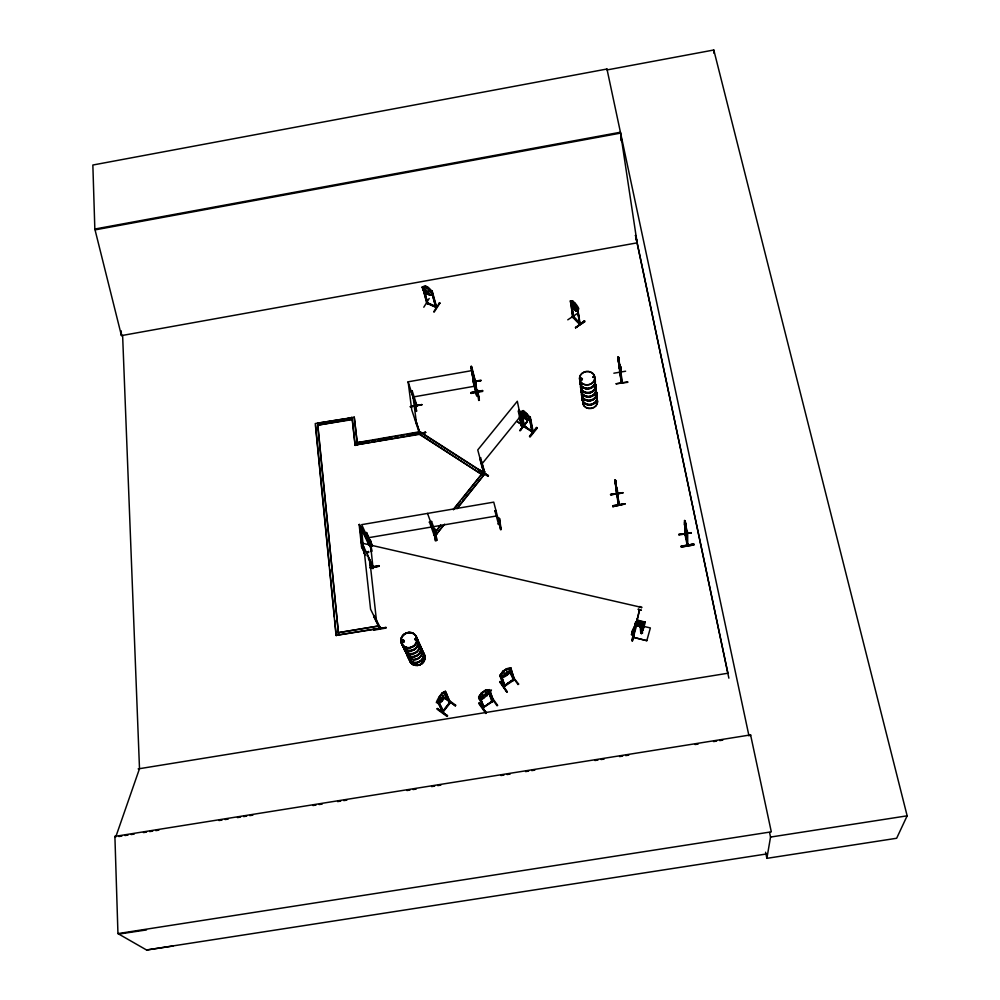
<?xml version="1.0" encoding="UTF-8"?>
<svg xmlns="http://www.w3.org/2000/svg" width="1000" height="1000" viewBox="0 0 1000 1000"><rect width="100%" height="100%" fill="white"/><g stroke="black" fill="none" stroke-linecap="round" stroke-linejoin="round"><path stroke-width="1.5" d="M476.35 391.138L476.488 391.838L472.612 375.725L476.987 391.812M475.525 382.025L474.925 381.188M476.325 390.988L476.962 390.875M713.75 53.113L713.787 50L607.025 69.938L606.962 69.013L92.85 165.025L94.838 229.037L121.425 335.525L122.613 335.312L139.5 768.675L115.738 837.013L114.9 836.4L117.95 933.6L146.575 950L172.95 946.05M364.212 552.8L364.062 552.837M415.913 638.825L415.688 639.562L415.288 638.85M415.875 639.487L416.037 639.125M416.362 639.3L415.45 638.725M403.525 640.5L403.35 642.038L402.287 641.45M403.9 641.125L403.512 641.888M685.462 533.713L684.825 533.7L687.262 545.388L687.288 530.85L686.988 544.375L687.613 543.787M687.712 545.075L685.375 534.087L685.075 535.25M685.612 534.587L685.537 532.125M685.625 535.075L684.725 520.7M379.963 627.863L379.288 627.85M379.812 626.763L380.075 628.425L370.575 609.225L363.762 546.862M373.2 568.062L372.638 566.888M618.987 363.025L619.075 361.938M615.65 483.862L615.812 483.1M436.037 306.962L435.213 306.55L436.35 307.575M427.025 302.413L426.775 303.425L427.8 303.775L424.212 290.225M472.837 376.825L471.488 369.113M622 382.525L620.462 366.25L621.575 382.825L619.987 372.625L619.688 373.675M618.425 504.837L616.8 489.888L618.6 505.05L618.325 503.325M618.812 503.275L619.087 504.938L616.975 490.112M426.562 302.725L436.488 307.1M620.212 373.512L618.2 356.962L619.925 367.463L618.462 360.238M616.962 493.488L617.188 494.637L616.538 494.55M632.825 629.587L631.413 634.725L635.85 623.475L632.6 630.112L631.775 634.812L635.85 623.475M476.587 391.887L476.775 390.35M477.013 391.6L475.387 381.138M379.888 627.837L379.288 626.788L380.112 628.162M750.512 735.688L750.588 734.9L114.9 836.4M372.65 567L373.45 568.263M493.488 701.062L489.438 689.638L485.2 690.4L481.538 692.938L478.575 697.15L481.6 692.938L480.487 695.85L480.975 697.138L486.037 694.912L488.025 692.25L487.562 690.962L485.163 690.487L487.175 695.675M493.462 700.55L482.887 707.613M493.6 700.925L489.513 689.75L485.2 690.4M482.925 707.675L492.075 701.112M483.475 706.725C484.475 708.45 483.8 705.788 482.713 707.362M484.025 707.038L483.013 707.788M511.312 670.025L508.25 674.05L504.762 676.625L500.588 677.288L499.925 675.413L503.025 671.2L506.625 668.713L510.788 668.075L514.425 679.725L513.425 680.475L513.263 679.85M513.112 680.1L514.163 678.913L514.425 679.725L504.05 686.75L500.05 675.35L503.938 686.825L504.837 685.888M504.875 685.713L503.562 686.087L514.412 679.25M619.288 364.438L619.163 360.588M471.362 368.263L471.112 366.587M472.375 375L471.087 366.45L475.688 382.75L471.662 366.525M420.1 433.35L419.75 432.325L419.525 432.975M635.5 623.387L635.575 625.237M416 406.463C417.388 403.537 415.988 407.537 416.362 405.387M416.525 406.287L411.15 391.1L412.212 390.913L411.2 391.463L416.488 406.4L416.225 405.3M532.013 431.35C534.95 431.413 530.862 431.838 532.513 431.388M618.438 358.812L618.55 358.038M533.2 431.9L523.387 425.838M523.475 426.425L523.488 425.95M521.188 412.062L524.487 427.062L522.275 414.862M636 622.575C636.013 617.975 633.763 631.062 635.875 623.188M439.338 696.5L439.375 701.125L441.562 699.912L444.6 694.4L444.038 693.112L441.975 693.112C430.475 715.75 439.225 691.25 445.45 691.513L444.712 692.475L449.663 703.475L450.4 702.038L442.425 712.1C442.713 709.1 443.338 713.425 442.775 710.837M618.65 361.312L618.162 359.513L620.138 369.938M713.787 50L907.15 815.825L896.65 838.263L766.875 858.35L770.537 837.075L769.575 832.55M447.45 715.738L437.388 708.538L447.438 715.763L447.113 716.513L437.088 709.212L437.4 708.512M488.038 476.325L488.363 475.55L488.038 476.337L479.688 470.95M635.938 624.5L632.175 638.9L631.962 640.863L633.75 635.475L632.388 641.038L635.638 624.338L633.75 635.475M643.725 627.463L637.938 626.013L638.237 620.325L645.225 622.125L638 621.15L638.237 620.325L640.738 626.487L641.363 633.638L642.463 633.05L641.963 627.325M522.375 425.15L521.3 425.675M483.488 472.688L483.4 471.938M443.4 711.125L438.113 700.713M438 700.713L443.137 711.188M572.438 300.775C584.775 320.112 576.325 299.488 570.375 300.963L572.925 316.875L580.112 324.212L579.062 323.188M580.212 324.237L577.438 307.413L579.612 323.55M573.612 317.4L572.85 316.8M573.587 317.55L570.975 301.575M592.863 377.438L594 376.788M594.113 377.362L593.688 376.6L593.188 377.3M592.9 376.938L593.962 377.4M580.337 379.2L582.438 378.575M580.825 378.663L581.087 379.8L580.9 378.713M639.812 607.487C636.825 605.575 644.062 607.075 641.375 607.875M636.65 619.487C637.587 621.425 639.237 608.825 640.1 609.788M646.8 640.688L633.275 637.288L646.8 640.688L650.362 627.938L641 625.737L641.75 623.112L643.675 623.587L643.025 627.288L643.675 623.587M482.238 694.638L482.887 692.337L484.075 691.513L485.775 692.2L485.15 694.412L482.525 695.4M636.388 622.888L639.45 609.663M633.275 637.288L636.875 624.575M637.938 626.013L638.587 622.325L640.525 622.8L639.862 626.5L640.525 622.8M415.062 638.975L415.1 639.663M415.325 639.2L415.588 638.575M615.3 482.013L615.525 480.125L617.175 495.188L616.475 493.537M635.988 622.112L635.425 623.75L635.938 622.625M619.513 372.038L621.55 382.713M573.325 302.038L572.975 304.6L575.4 307.075L573.425 301.962M494.85 510.7L495.962 510.513L494.85 510.7L498.638 524.562C498.8 521.85 499.412 525.962 499.25 523.325M506.7 668.825L503.025 671.3L501.838 674.137L502.275 675.475L504.95 674.95L509.338 670.7L508.913 669.362L506.575 668.8L510.875 668.175M434.9 534.237L434.075 534.45C433.137 536.35 437.688 533.625 436.425 534.587M430.5 521.65L435.138 535.212M477.925 395.5L477.675 394.988M372.088 545C372.912 545.163 369.762 546.6 372.275 545.112M507.238 691.737L500.15 681.45L506.812 692.038L507.262 691.5M524.288 412.375L523.875 414.8L526.163 417.025L527.05 416.775L524.362 412.275M479.425 696.45L484.15 707.537M577.1 307.625L579.875 324.525L579.113 323.913C576.987 317.35 566.85 312.013 579.6 323.825L579.763 324.525M572.513 317.087L570.812 300.675M573.1 317.775L573.6 316.913L572.463 316.45L573.275 317.275M415.975 411.35L414.613 401.138L415.975 411.388L416.613 411.275L415.112 401M638.587 622.325L638.288 624.225L638 621.15L645.25 622.438M443.288 711.213L442.287 711.587M442.088 693.2L445.425 691.312L450.475 702.638L450.363 701.975M521.862 424.5C520.212 427.238 523.425 422.95 521.788 425.975M484.438 471.65L483.45 471.962M483.9 471.312L484.613 471.9L483.888 472.912L477.75 449.938L517.325 401.25L522.325 425.387M484.637 472L480.438 457.688L479.775 458.525L483.562 472.6L484.288 471.688L481.163 460.412M492.325 701.137L493.212 700.2M514.55 679.725L510.675 668.162L510.012 669.312L513.625 680.35M435.75 540.525L434.938 535.025M450.475 702.638L442.7 712.463L437.6 701.612L438.325 700.675M416.238 639.4L415.387 639.763M435.725 306.788L431.287 290.7L432.188 291.087L436.6 307.113M436.2 306.925L436.45 307.538L431.975 291.4C430.5 290.038 424.775 282.663 423.825 288L424.363 289.95L429.113 293.35L430.825 292.75L428.088 287.4M439.475 302.913L433.725 311.775M434.2 312.025L439.913 303.137M430.15 295.275L432.688 293.95L430.15 295.275L426.825 293.825L422.987 289.75M429.2 298.475L423.8 307.225M426.763 302.413L426.925 302.987M499.55 524.325L493.738 502.137L361.712 524.637L371.4 546.138L372.35 545.85L366.475 532.537L365.375 532.725L366.512 532.925M427.8 303.775L423.4 287.288L422.5 286.9L426.875 303.475M422.212 287.3L422.925 289.85M436.312 535.05L431.6 521.45L429.45 522.225L431.6 521.45M434.05 535.4L434.062 534.388M572.487 300.875L571.85 304.15L575.3 309.012L576.712 309.113L575.062 303.263M371.188 545.612L372.262 545.438M476.6 394.775L476.9 395.8L472.887 380.275L473.95 380.087L472.887 380.275M476.587 395.375L477.875 395.15L476.812 395.225M419.237 432.525L419.462 433.413L411.737 409.862L408.125 381.812L471.587 370.662L477.7 395.6M487.025 695.562C499.6 679.262 481.65 704.663 479.225 698.863M635.988 624.425L635.25 624.888M508.325 674.15L511.425 669.963L510.788 668.075M450.012 701.725L449.312 703.225L450.188 702.1M443.1 710.812L449.2 702.95L449.875 703.3M455.387 705.825L455.825 705.263L445.725 698.1L445.337 698.637L455.387 705.825L445.387 698.512M442.25 711.725L442.962 712.325L437.962 701.862L438.675 700.938M449.75 703.363L445.062 692.725L445.35 691.438L449.75 701.85M441.725 701.587C430.213 708.525 450.225 696.213 446.087 693.125M521.663 426.037L522.3 425.238L518.9 410.275L518.25 411.087L521.587 426.138M526.938 427.688L517.375 421.788M478.462 470.262L478.787 469.475L488.325 475.637M484.487 471.388L483.35 472.188M484.538 471.987L483.812 472.3M480.775 457.9L479.775 458.525M518.587 411.287L518.9 410.275M531.912 431.287L524.725 426.337L524.312 426.95M533.2 431.488L532.888 432.35L530.062 417.587C515.5 405.037 527.925 411.788 528.775 418.488L526.962 418.587L522.425 414.55L522.05 412.762L523.25 411.312L520.363 411.7L520.85 414.075L524.562 418.425L527.913 420.363M529.575 436.325L536.7 427.45L537.275 428.075L530.15 436.938L529.55 436.312L536.788 427.713M529.612 436.613L536.75 427.512M440.712 524.9L434.113 533.675M453.263 509.375L483.175 472.337L462.075 499.038M437 530.087L439.9 526.512M453.4 509.787L460.15 501.425M533.2 431.962L530.325 417.275L529.325 417.163M443.537 524.938L435.962 534.913L444.637 524.15M457.05 508.2L485.037 473.525L420.737 432.188L419.312 433.888L355.037 445.05L352 417.525L354.237 417.137L357.3 443.575M527.05 421.488L520.05 430.637L527.075 421.7M530.5 420.037C527.05 421.875 522.875 416.7 520.85 414.075M530.325 417.275L529.05 416.925L532.112 431.875L529.438 416.725M527.112 421.5L519.95 430.538M530.225 417.663L526.45 413.3M457.175 508.625L485.037 473.525M524.587 426.125L523.625 425.538M520.363 411.7L523.612 426.587L532.812 432.25M521.325 412.287L520.8 411.375L521.675 411.912M481.613 464.312L520.45 416.337M420.737 432.188L419.462 434.338L355.037 445.05M500.962 674.562L504.975 686.287L501.125 674.788M367.137 552.875C366.488 551.613 366.863 551.95 367.587 552.05L367.638 552.325M686.988 544.288L687.613 544.263M616.5 493.65L618.525 504.9M493.45 700.662L492.35 701.388M503.713 685.837L504.113 686.762M503.837 686.225L513.875 678.95M582.4 379.738L580.862 380M580.562 378.688L581.337 378.25A7.75 6.775 -7.9 0 0 582.1 386.925A7.75 6.775 -7.9 0 0 592 387.488A7.75 6.775 -7.9 0 0 594.7 378.988M580.925 378.913L581.6 378.475M581.425 379.925L581.925 378.537M479.125 703.088L486.362 712.887L485.863 713.512L478.7 703.388L479.137 702.862L486.3 712.95M527.062 427.863L517.362 421.8M575.5 327.762L584.513 320.737L575.5 327.762L584.963 321.463L575.538 327.725M570.638 303.463L575.95 311.125L578.112 311.075M570.812 303.45L570.388 300.788L572.587 300.8M573.438 308.575L576 310.95M567.775 319.825L577.212 313.575M485.275 690.512L481.538 692.938L483.462 698.075M684.975 522.562L684.562 520.55L685.387 521.663L685.5 529.138M490.45 695.325L489.888 695.738L497.088 705.788L497.675 705.387L491.312 696.6M492.962 700.3C491.45 703.587 493.35 698.95 493.5 701L483.1 707.75M488.4 690.6C489.9 688.45 489.425 699.163 492.425 701.737L492.688 701.637M483.275 708.175L478.775 697.2L480.012 696.888L478.7 697.087L479.312 698.975L483.55 698.188M500.513 677.175L504.725 676.425L508.4 674.163M510.763 674.262L518 684.475L518.6 684.075L510.975 674.362M504.775 685.4L513.025 679.812M518 684.475L518.575 684.062M501.087 674.638L500.15 675.45L502.95 671.2M510.725 668.3L509.6 668.875M500.4 675.8L501.375 675.138M685.013 524.738L685.738 523.825M371.938 566.638L371.587 568.312L369.6 562.6M641.363 633.638L640.725 632.612L641.825 632.013L641.575 629.15M422.1 287.225C425.788 284.05 429.588 288.962 432.038 291.537M504.487 685.387L505.125 686.1M415.05 400.788L414.575 401.188M416.45 410.988L415.087 400.763M426.863 302.462L435.262 306.65M427.025 303.038L422.912 288.375M435.15 535.262L435.163 534.312L436.125 540.513L436.8 540.388L435.2 529.312L436.775 540.363M476.5 394.75L477.713 395.138M369.812 540.438L370.462 540.35L371.775 551.413L371.112 551.525L369.8 540.45L371.112 551.5M371.587 551.163L370.462 540.35M433.688 529.587L435.213 540.675L435.875 540.55L434.913 534.35M436.075 534.663L435.213 534.8M581.838 379.725L581.062 379.6M523.737 426.062L524.812 426.662M642.613 622.638L645.225 622.125L642.975 630.487L640 625.763M94.838 229.037L620.438 132.238L637.125 242.85L121.425 335.613L121.237 330.863M95.3 229.838L620.5 133.138M479.35 400.3L477.1 389.938L478.7 400.425L479.35 400.312L477.25 390.163M417.05 405.775L416.362 406.025M476.7 395.363L477.812 395.525M416.475 405.938L416.075 406.425L408.125 381.812M410.325 406.6L421.925 404.55L410.425 406.9M410.4 406.788L421.975 404.85M415.1 418.387L420.012 433.425L415.175 418.862M413.9 434.25L425.625 432.438L418.375 433.938M471.012 367.525L471.225 366.425L475.025 381.962M471.8 367.45L471.25 366.587M471.725 369L473.325 378.1M471.55 370.062L472.125 373.325M471.712 368.9L472.962 374.725M473.237 379.087L473.162 376.587M472.638 376.788L471.188 367.188M473.725 381.4L481.037 380.688L473.787 381.8M473.738 381.637L480.95 380.112M618.1 357.113L620.525 372.225L618.162 359.513M475.538 382.4L476.213 389.438M619.788 373.725L618.837 357.987M618.938 359.462L620.337 369.888L619.987 368.762M618.525 360.588L618.288 359.487M473.938 386.337L413.075 397L416.675 424.688M618.525 362.075L620.087 371.375M619.113 363.15L619.525 366.25L619.075 364.113M619.188 365.412L619.513 366.15M482.512 390.588L470.925 392.625L482.5 390.525L482.663 391.4L471.075 393.425L470.913 392.562M482.587 390.838L471 392.962M620.65 367.188L619.888 366.087M379.038 625.913L338.212 632.7L379.038 625.913L379.462 628.525L336.05 635.363L315.25 423.562L351.65 417.688M344.263 418.975L317.488 423.175L338.638 635.312L317.838 425.163M347.225 418.462L350.175 417.938M613.85 373.212L625.612 371.213M351.688 419.225L317.675 425.163L351.875 419.675L351.475 417.238M619.712 373.6L619.925 371.962M433.688 529.625L434.25 529.225L434.712 532.163M435.262 529.325L434.75 529.4M501.225 529.487L500.562 529.6L498.738 518.275L500.712 529.538L499.475 518.425L501.163 529.462M499.475 518.438L498.825 518.288M435.163 534.25L436.35 535L434.175 535.375L429.4 521.838M498.188 523.638L498.5 524.475L499.588 524.288M379 565.625L369.963 567.2L379.075 566.25L369.938 567.85M369.925 567.575L379.038 566.112M372.875 568.488L367.425 554.763L367.125 555.862M621.5 382.163L621.362 382.075M627.7 381.863L615.887 383.812L627.788 382.312M369.338 440.975L357.062 442.638L419.05 431.863L419.462 434.338L481.875 474.525L419.312 433.888M372.362 440.45L375.375 439.925M378.4 439.4L392 437.038M395.025 436.512L398.05 435.988M401.062 435.462L404.087 434.938M407.113 434.412L419.2 432.312M374.1 615.5L373.787 616.638L379.65 628.488L380.025 627.188L374.1 615.5L373.787 616.638M379.775 626.825L379.462 627.45M373.738 629.65L386 627.525M373.713 629.538L386 627.4L386.075 628.05L373.8 630.15L373.612 629.3M616.788 491.875L617.275 493.5L614.938 480.05L615.55 481.613M365.325 554.888L361.562 546.838L359.15 524.513L369.113 545.35M616.763 495.25L615.712 481.125M615.3 482.275L616.1 488.225M616.337 487.512L616.038 484.325M616.112 485.3L617.188 491.25L616.112 485.3L616.675 489.325M610.538 494.425L622.825 492.962L610.55 494.438M622.788 492.625L610.625 494.85L622.825 492.962M367.688 537.85L430.825 527.125M432.362 526.862L497.375 515.825M361.562 546.838L364.613 552.112M618.862 503.888L618.237 503.575M612.675 505.763L624.9 503.762L612.7 505.863M624.925 503.975L612.825 506.662L624.925 503.975M684.513 525L684.75 522.8M685.225 524.513L684.45 522.737M684.488 524.9L684.562 520.55M686 525.075L686.587 533.85L684.725 522.688M686.263 526.087L685.312 522.2L687.1 532.1M685.75 527.3L685.938 530.875M686.012 528.288L686.875 536.425L684.625 524.875M685.55 528.663L686.988 534.263M685.312 530.837L686.25 534.688M691.325 532.825L678.925 535.05L678.8 534.425L691.325 532.638M678.812 534.438L691.325 532.825M687.075 544.7L687.775 544.575M681.25 546.125L693.725 544.113L693.85 544.938L681.388 547.025L681.25 546.125L681.388 547.013M681.375 546.938L693.85 544.925M336.05 635.363L379.288 628.175M371.763 566.538L372.825 566.375L370.9 547.812L361.287 526.65L360.213 526.825L362.125 545.812L364.7 551.337M373.363 567.312L363.212 545.625L362.125 545.812L364.188 549.95M138.15 768.9L727.9 673.238L635.55 235.362M118.812 836.525L121.9 836.038M124.975 835.537L128.062 835.05M131.137 834.562L134.225 834.062M143.463 832.588L146.55 832.1M149.637 831.6L152.713 831.112M155.8 830.625L158.875 830.125M218.962 820.537L222.05 820.05M225.125 819.55L228.212 819.062M237.45 817.588L240.538 817.1M243.612 816.6L246.7 816.112M249.775 815.625L252.862 815.125M312.95 805.537L316.038 805.05M319.113 804.55L322.2 804.062M337.6 801.6L340.688 801.112M343.762 800.612L346.85 800.125M406.938 790.537L410.012 790.037M413.1 789.55L416.188 789.062M431.587 786.6L434.675 786.112M437.75 785.612L440.838 785.125M500.925 775.537L504 775.037M507.088 774.55L510.163 774.05M525.575 771.6L528.663 771.1M531.737 770.612L534.825 770.125M594.913 760.525L597.987 760.037M601.075 759.55L604.15 759.05M619.562 756.6L622.638 756.1M625.725 755.612L628.8 755.125M695.062 744.538L698.138 744.05M713.55 741.587L716.625 741.1M719.712 740.612L722.788 740.113M117.95 933.6L771.3 831.85L750.588 734.9M770.537 837.075L907.15 815.825M146.575 950L765.987 854.05M118.812 934.087L146.488 929.925M520.462 411.788L523.162 411.413M527.788 420.363L530.688 420.025M449.938 701.825L449.575 702.987M581.4 378.638L582.188 378.988M416.75 405.213L417 406.262L417.05 405.375M403.375 640.487L402.887 640.35A8.225 7.65 -27.3 0 0 402.225 642.262M361.15 542.938L638.975 606.8M643.763 624.663L644.463 624.837M637.85 624.95L639.775 625.438M423.1 287.663L422.3 287.213M685.35 533.975L685.163 520.625M372.925 568.562L368.375 558.562M523.737 425.5L524.012 426.087M430.225 295.175L426.887 293.725L422.887 289.725M439.963 303.188L439.338 302.625M427.887 303.05L435.462 306.35M426.825 303.337L436.35 307.5M581.788 378.375L582.337 379.25M620.05 372.05L620.188 373.65L619.775 368.875M616.925 493.575L619.113 504.725M687.188 544.763L687.163 545.337M527.175 421.8L520.05 430.637M488.438 475.838L478.8 469.762L488.338 475.925M420.875 432.625L485.15 473.963M441.325 694.525L443.05 695.575L441.625 698.45L440.438 698.925L440.438 695.65M444.387 698.225L441.613 701.513M437.962 701.862L438.275 703.425M437.35 708.6L447.55 715.95M477.738 390.112L479.288 400.288M416.1 406.35L417.1 406.125L412.212 390.913M580.825 380.125L580.425 379.387A7.65 6.675 -7.9 0 0 587.825 388.225A7.65 6.675 -7.9 0 0 594.55 378.562M639.225 625.087L642.975 630.487L642.125 627.038M415.45 639.5L415.225 639.788M572.612 317.1L579.788 324.45M685.588 529.562L685 524.975L686.175 533.688M685.588 528.975L686.562 531.712L686.112 526.1M639.212 625.413L642.95 630.175L640 625.662M619.6 367.3L619.65 366.4M510.012 669.312L509.65 668.7L513.362 680.45M512.987 679.7L513.475 680.375M505.562 669.938L507.375 671.35L505.262 673.612L503.837 673.737L504.375 670.738M492.038 701.012L492.425 701.737M506.8 692.075L499.7 681.988L500.175 681.425M641.825 632.013L642.463 633.05M523.112 411.325L527.837 420.462M618.2 356.962L618.688 358.013M619.85 368.787L620.475 369.862L619.45 363.938L620.425 372.388M619.938 371.287L620.55 372.362M364.188 553.45L364.3 552.312M369.837 562.4L371.95 566.763M362.137 546.575L364.625 551.912M369.613 562.863L372.113 568.225M369.712 564.288L371.587 568.312M364.075 552.288L364.288 553.188M367.05 552.788L366.9 551.712L367.113 552.388M437.375 701.65L438.162 703.337M621.812 381.262L621.413 382.625M684.587 522.712L686.162 529.188L685.387 525.425M359.15 524.513L360.4 527.263M366.475 532.537L372.475 545.825M686.1 534.6L686.875 536.425M617.05 494.175L616.9 493.462M357.475 445.1L354.237 417.137M480.012 696.888L484.05 707.487M427.55 513.425L430.925 522.837M638 621.15L638.688 623.387M616.538 489.9L616.85 491M432.738 294.125L432 291.413L431 291.087M432.488 295.1L435.675 306.8M368.413 551.475C368.625 554.712 368.65 550.163 368.338 551.962M472.95 380.637L476.637 395.737M471.087 366.45L475.225 382.863M472.612 375.725L476.05 389.35M637.125 242.85L635.5 235.263L728.875 678.162M606.962 69.013L748.988 735.938M765.588 852.237L766.875 858.35M519.438 416.775L521.263 425.925M687.35 535.288L687.087 545.175M520.8 411.375L523.837 426.125M618.237 357.125L618.425 358.062M618.625 360.45L619.388 364.825M471.825 370.1L472.525 373.812M615.4 481.512L616.25 485.275M615.1 480.2L615.288 481.2M615.675 483.125L615.9 484.35M616.938 491.975L615.75 484.837M618.763 362.388C617.525 356.737 621.213 379.15 619.312 366.225M615.475 483.688L616.075 487.475M618.812 363.175L619.388 366.925M476.188 390.45L476.488 391.688M472.825 374.75L473.35 378.225M618.862 361.625L619.163 363.688M685.037 526.35L685.575 530.138M685 524.188L686.188 533.675M435.138 532.163L434.6 529.2L434.913 531.95M435.363 534.725L436.125 540.513M572.463 316.45L572.6 317.25M685.413 527.575L685.675 529.625M572.062 305.775L573.663 317.625M577.438 307.413L579.45 323.537M372.863 567.45L372.975 568.462M637.137 619.275L637.212 619.975M369.75 559.763L376.538 621.225M352.362 419.5L355.213 445.487M360.15 526.575L362.25 545.887M359.688 524.425L362.113 546.75M615.062 480.025L616.587 495.05M617.4 490.05L618.812 503.862M615.525 480.125L616.65 490.975M361.287 526.65L363.212 545.625M315.613 425.55L329.425 566.175M329.725 569.263L334.438 617.175M334.738 620.262L336.262 635.712M641 625.737L641.087 626.8M640.088 625.45L640.725 632.612M641.75 623.112L641.838 624.175M618.65 357.05L619.5 366.962M620.462 366.25L621.775 381.712M620.812 137.675L621.013 140.7M684.7 520.525L685 535.087M686.925 544.388L687.5 543.6L687.763 545.275L687.513 531.888M595.487 386.9A7.562 6.625 -7.8 0 1 588.85 396.475A7.562 6.625 -7.8 0 1 581.562 387.713M594.625 379.288A7.65 6.675 -7.9 0 1 591.975 387.65A7.65 6.675 -7.9 0 1 582.212 387.1A7.65 6.675 -7.9 0 1 581.5 378.537M594.675 378.762A7.75 6.775 -7.9 0 1 587.85 388.575A7.75 6.775 -7.9 0 1 580.388 379.613M595.163 383.062A7.713 6.75 -7.8 0 1 589.388 392.713A7.713 6.75 -7.8 0 1 580.487 385.625M595.037 382.863A7.612 6.662 -7.8 0 1 589.338 392.375A7.612 6.662 -7.8 0 1 580.562 385.387M595.7 385.225A7.612 6.65 -7.8 0 1 589.425 393.088A7.612 6.65 -7.8 0 1 580.712 387.837M595.775 384.95A7.713 6.75 -7.8 0 1 589.412 392.925A7.713 6.75 -7.8 0 1 580.575 387.6M596.512 395.588A7.5 6.587 -7.7 0 1 590.887 404.988A7.5 6.587 -7.7 0 1 582.238 398.062M596.9 398.913A7.488 6.575 -7.6 0 1 591.3 408.3A7.488 6.575 -7.6 0 1 582.663 401.388M595.562 387.312A7.588 6.65 -7.8 0 1 588.9 396.925A7.588 6.65 -7.8 0 1 581.6 388.125M596.575 395.3A7.612 6.675 -7.7 0 1 589.888 404.95A7.612 6.675 -7.7 0 1 582.562 396.112M596.55 395.087A7.612 6.675 -7.7 0 1 589.862 404.75A7.612 6.675 -7.7 0 1 582.537 395.887M595.95 390.7A7.55 6.612 -7.7 0 1 590.3 400.15A7.55 6.612 -7.7 0 1 581.6 393.2M596.425 394.888A7.512 6.587 -7.7 0 1 589.825 404.412A7.512 6.587 -7.7 0 1 582.6 395.675M596.025 391.413A7.538 6.612 -7.7 0 1 590.375 400.85A7.538 6.612 -7.7 0 1 581.688 393.9M596.1 391.125A7.65 6.7 -7.7 0 1 590.363 400.7A7.65 6.7 -7.7 0 1 581.55 393.65M596.075 390.913A7.65 6.7 -7.7 0 1 590.337 400.487A7.65 6.7 -7.7 0 1 581.525 393.438M595.562 387.537A7.562 6.612 -7.8 0 1 589.9 396.987A7.562 6.612 -7.8 0 1 581.2 390.037M596.925 399.05A7.488 6.575 -7.6 0 1 591.312 408.438A7.488 6.575 -7.6 0 1 582.688 401.525M416.575 637.863A8.113 7.55 -27.3 0 1 413.088 649.75A8.113 7.55 -27.3 0 1 402.2 644.087M402.25 642.087A8.113 7.55 -27.3 0 1 402.825 640.138M416.812 638.4A8.113 7.538 -27.3 0 1 414.275 649.8A8.113 7.538 -27.3 0 1 402.962 646.538M402.5 642.625A8.113 7.538 -27.3 0 1 403.075 640.675M416.825 638.15A8.225 7.65 -27.3 0 1 413.288 650.188A8.225 7.65 -27.3 0 1 402.262 644.45M402.3 642.425A8.225 7.65 -27.3 0 1 402.887 640.45M416.75 637.975A8.225 7.65 -27.3 0 1 413.212 650.025A8.225 7.65 -27.3 0 1 402.188 644.287M418.188 641.2A8.188 7.612 -27.4 0 1 414.675 653.2A8.188 7.612 -27.4 0 1 403.7 647.487M418.013 641.087A8.075 7.512 -27.4 0 1 414.55 652.925A8.075 7.512 -27.4 0 1 403.725 647.288M418.25 641.625A8.062 7.512 -27.4 0 1 414.787 653.45A8.062 7.512 -27.4 0 1 403.975 647.812M419.35 644.125A8.012 7.475 -27.5 0 1 415.913 655.888A8.012 7.475 -27.5 0 1 405.163 650.288M419.45 644.287A8.037 7.488 -27.5 0 1 416 656.075A8.037 7.488 -27.5 0 1 405.225 650.45M420.65 646.975A8 7.462 -27.6 0 1 417.212 658.713A8 7.462 -27.6 0 1 406.488 653.112M422.212 650.225A8.062 7.525 -27.7 0 1 418.762 662.075A8.062 7.525 -27.7 0 1 407.938 656.413M420.812 647.087A8.1 7.562 -27.6 0 1 416.35 659.35A8.1 7.562 -27.6 0 1 406.5 651.312M419.438 645.9A8.1 7.562 -27.6 0 1 418.363 658.675A8.1 7.562 -27.6 0 1 406.538 653.475M422.05 650.1A7.95 7.425 -27.7 0 1 418.638 661.8A7.95 7.425 -27.7 0 1 407.962 656.213M422.275 650.625A7.95 7.425 -27.7 0 1 419.8 661.838A7.95 7.425 -27.7 0 1 408.7 658.612M422.287 650.375A8.062 7.525 -27.7 0 1 418.837 662.225A8.062 7.525 -27.7 0 1 408.013 656.575M419.513 644.412A8.037 7.5 -27.5 0 1 416.062 656.213A8.037 7.5 -27.5 0 1 405.275 650.588M423.4 653.112A7.925 7.412 -27.8 0 1 420.012 664.775A7.887 7.362 -27.8 0 1 409.45 659.3M409.363 659.2A7.925 7.412 -27.8 0 0 420.012 664.775A7.887 7.362 -27.8 0 0 423.413 653.25M419.562 644.6A8.012 7.462 -27.5 0 1 417.062 655.875A8.012 7.462 -27.5 0 1 405.875 652.638M636.213 624.163L636.475 623.212L636.213 624.163M635.7 625.75L636.962 621.325L635.7 625.75M643.737 626L644.013 625.075L643.75 625.9M401.887 641.175C403.85 645.125 404.888 637.638 401.887 641.175M619 504.237L619.062 504.225M425.9 286.938L425.775 289.85L428.188 291.775L429.012 291.25L428.7 290.113L425.962 286.837M638.263 609.263L641.325 610.3L638.263 609.263M425.613 432.388L418.325 433.675L425.613 432.388M693.725 544.138L681.25 546.4L693.713 544.062M582.688 383.688A7.7 6.713 -7.9 0 0 594.8 378.488A7.7 6.713 -7.9 0 0 584 372.05A7.7 6.713 -7.9 0 0 582.688 383.688M582.725 383.875A7.662 6.688 -7.9 0 0 594.8 378.7A7.662 6.688 -7.9 0 0 584.038 372.287A7.662 6.688 -7.9 0 0 582.725 383.875M588.875 396.75A7.575 6.637 -7.8 0 0 595.538 387.163A7.562 6.625 -7.8 0 1 588.875 396.737A7.575 6.637 -7.8 0 1 581.587 387.975A7.562 6.625 -7.8 0 0 588.875 396.737M407.725 647.738A8.15 7.575 -27.2 0 0 416.375 636.812A8.15 7.575 -27.2 0 0 402.612 635.65A8.15 7.575 -27.2 0 0 407.725 647.738M407.738 647.712A8.113 7.538 -27.2 0 0 416.337 636.838A8.113 7.538 -27.2 0 0 402.638 635.675A8.113 7.538 -27.2 0 0 407.738 647.712M407.775 647.862A8.162 7.588 -27.2 0 0 416.438 636.912A8.162 7.588 -27.2 0 0 402.65 635.75A8.162 7.588 -27.2 0 0 407.775 647.862M407.863 647.975A8.113 7.538 -27.2 0 0 416.463 637.1A8.113 7.538 -27.2 0 0 402.762 635.95A8.113 7.538 -27.2 0 0 407.863 647.975M402.863 642.513A1.262 1.175 -27.8 0 0 404.212 640.825A1.262 1.175 -27.8 0 0 402.075 640.638A1.262 1.175 -27.8 0 0 402.863 642.513M419.963 664.675A7.9 7.388 -27.8 0 0 423.35 653.062A7.862 7.35 -27.8 0 1 419.95 664.65A7.9 7.388 -27.8 0 1 409.363 659.137A7.862 7.35 -27.8 0 0 419.95 664.65A7.887 7.375 -27.8 0 0 423.338 653.075A7.887 7.375 -27.7 0 1 419.963 664.663A7.887 7.375 -27.8 0 1 409.375 659.137A7.887 7.375 -27.7 0 0 419.963 664.663"/></g></svg>
